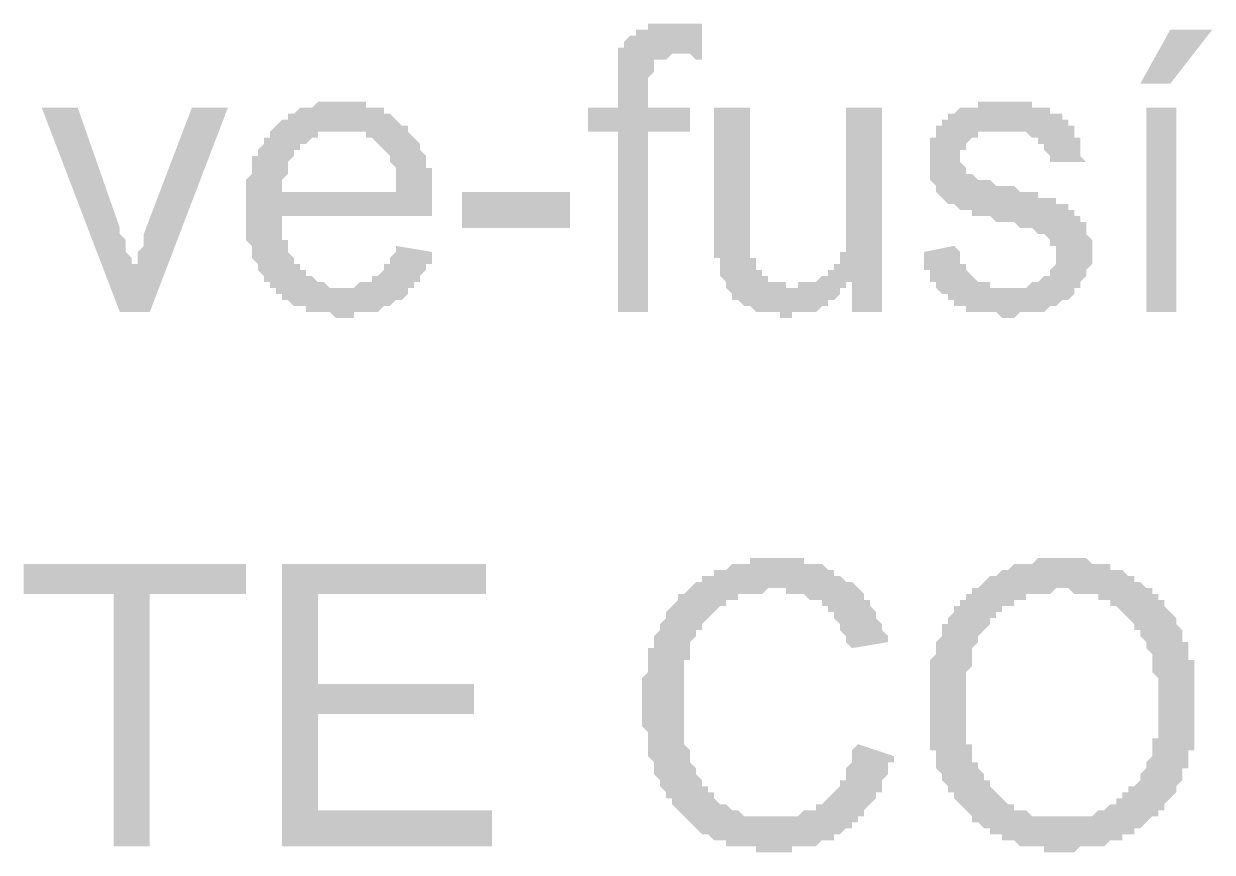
# Model space of a CAD drawing. Header units: millimetres. Extents: x 3949 to 6216, y -1987 to -943.
# Drawn here: x 4944.53 to 4954.2, y -1678.76 to -1672.02 of the extents above; entities that cross this region are included whole.
import ezdxf

# ---------------------------------------------------------------- set-up
doc = ezdxf.new("R2010")
doc.units = ezdxf.units.MM
doc.layers.add('PADRÃO DE ENTRADA', color=7, linetype='Continuous', lineweight=0)

msp = doc.modelspace()

# ---------------------------------------------------------------- hatches: boundary and pattern name
at = {"layer": 'PADRÃO DE ENTRADA', "transparency": 33554559}
for points in [[(4949.3647, -1674.3641), (4949.3647, -1672.8995), (4949.1206, -1672.8995), (4949.1206, -1672.7042), (4949.3647, -1672.7042), (4949.3647, -1672.5089), (4949.3647, -1672.4601), (4949.3647, -1672.4601), (4949.3647, -1672.4113), (4949.3647, -1672.3625), (4949.3647, -1672.3625), (4949.3647, -1672.3137), (4949.3647, -1672.2648), (4949.3647, -1672.2648), (4949.3647, -1672.216), (4949.4136, -1672.216), (4949.4136, -1672.1672), (4949.4136, -1672.1672), (4949.4624, -1672.1184), (4949.4624, -1672.1184), (4949.5112, -1672.1184), (4949.5112, -1672.0696), (4949.56, -1672.0696), (4949.56, -1672.0696), (4949.6088, -1672.0696), (4949.6088, -1672.0207), (4949.6577, -1672.0207), (4949.7065, -1672.0207), (4949.7065, -1672.0207), (4949.7553, -1672.0207), (4949.8041, -1672.0207), (4949.8041, -1672.0207), (4949.853, -1672.0207), (4949.853, -1672.0207), (4949.9018, -1672.0207), (4949.9018, -1672.0207), (4949.9506, -1672.0207), (4949.9994, -1672.0207), (4950.0482, -1672.0207), (4950.0482, -1672.0696), (4950.0482, -1672.0696), (4950.0482, -1672.3137), (4949.9994, -1672.3137), (4949.9506, -1672.2648), (4949.9506, -1672.2648), (4949.9018, -1672.2648), (4949.853, -1672.2648), (4949.853, -1672.2648), (4949.8041, -1672.2648), (4949.8041, -1672.2648), (4949.7553, -1672.3137), (4949.7065, -1672.3137), (4949.7065, -1672.3137), (4949.7065, -1672.3137), (4949.6577, -1672.3137), (4949.6577, -1672.3625), (4949.6577, -1672.3625), (4949.6577, -1672.4113), (4949.6577, -1672.4113), (4949.6088, -1672.4601), (4949.6088, -1672.5089), (4949.6088, -1672.5578), (4949.6088, -1672.7042), (4949.9506, -1672.7042), (4949.9506, -1672.8995), (4949.6088, -1672.8995), (4949.6088, -1674.3641)], [(4951.8546, -1673.8759), (4952.0987, -1673.8271), (4952.0987, -1673.8271), (4952.1475, -1673.8759), (4952.1475, -1673.9247), (4952.1475, -1673.9247), (4952.1475, -1673.9736), (4952.1963, -1673.9736), (4952.1963, -1674.0224), (4952.1963, -1674.0224), (4952.2452, -1674.0712), (4952.2452, -1674.0712), (4952.2452, -1674.0712), (4952.294, -1674.12), (4952.294, -1674.12), (4952.3428, -1674.12), (4952.3916, -1674.12), (4952.3916, -1674.1688), (4952.4404, -1674.1688), (4952.4893, -1674.1688), (4952.4893, -1674.1688), (4952.5381, -1674.1688), (4952.5381, -1674.1688), (4952.5869, -1674.1688), (4952.6357, -1674.1688), (4952.6357, -1674.1688), (4952.6845, -1674.1688), (4952.7334, -1674.12), (4952.7334, -1674.12), (4952.7822, -1674.12), (4952.7822, -1674.12), (4952.831, -1674.0712), (4952.831, -1674.0712), (4952.8798, -1674.0712), (4952.8798, -1674.0224), (4952.8798, -1674.0224), (4952.9286, -1673.9736), (4952.9286, -1673.9736), (4952.9286, -1673.9247), (4952.9286, -1673.8759), (4952.9286, -1673.8759), (4952.9286, -1673.8271), (4952.8798, -1673.8271), (4952.8798, -1673.7783), (4952.8798, -1673.7783), (4952.831, -1673.7294), (4952.831, -1673.7294), (4952.831, -1673.7294), (4952.7822, -1673.7294), (4952.7822, -1673.7294), (4952.7334, -1673.6806), (4952.6845, -1673.6806), (4952.6845, -1673.6806), (4952.6357, -1673.6806), (4952.5869, -1673.6318), (4952.5381, -1673.6318), (4952.4893, -1673.6318), (4952.4893, -1673.6318), (4952.4404, -1673.6318), (4952.3916, -1673.583), (4952.3428, -1673.583), (4952.3428, -1673.583), (4952.294, -1673.583), (4952.2452, -1673.583), (4952.2452, -1673.5342), (4952.1963, -1673.5342), (4952.1963, -1673.5342), (4952.1475, -1673.5342), (4952.1475, -1673.5342), (4952.1475, -1673.5342), (4952.1475, -1673.5342), (4952.0987, -1673.4853), (4952.0499, -1673.4853), (4952.0499, -1673.4853), (4952.0011, -1673.4365), (4952.0011, -1673.4365), (4951.9522, -1673.3877), (4951.9522, -1673.3877), (4951.9522, -1673.3389), (4951.9522, -1673.3389), (4951.9034, -1673.2901), (4951.9034, -1673.2901), (4951.9034, -1673.2412), (4951.9034, -1673.1924), (4951.9034, -1673.1924), (4951.9034, -1673.1436), (4951.9034, -1673.1436), (4951.9034, -1673.0948), (4951.9034, -1673.046), (4951.9034, -1673.046), (4951.9034, -1672.9971), (4951.9034, -1672.9971), (4951.9034, -1672.9483), (4951.9522, -1672.9483), (4951.9522, -1672.8995), (4951.9522, -1672.8507), (4952.0011, -1672.8507), (4952.0011, -1672.8019), (4952.0499, -1672.8019), (4952.0499, -1672.8019), (4952.0499, -1672.753), (4952.0987, -1672.753), (4952.0987, -1672.753), (4952.1475, -1672.7042), (4952.1963, -1672.7042), (4952.1963, -1672.7042), (4952.2452, -1672.7042), (4952.2452, -1672.7042), (4952.294, -1672.7042), (4952.294, -1672.6554), (4952.3428, -1672.6554), (4952.3916, -1672.6554), (4952.3916, -1672.6554), (4952.4404, -1672.6554), (4952.4893, -1672.6554), (4952.4893, -1672.6554), (4952.5381, -1672.6554), (4952.5869, -1672.6554), (4952.5869, -1672.6554), (4952.6357, -1672.6554), (4952.6845, -1672.6554), (4952.6845, -1672.6554), (4952.7334, -1672.6554), (4952.7334, -1672.7042), (4952.7822, -1672.7042), (4952.831, -1672.7042), (4952.831, -1672.7042), (4952.8798, -1672.7042), (4952.8798, -1672.753), (4952.9286, -1672.753), (4952.9775, -1672.753), (4952.9775, -1672.8019), (4953.0263, -1672.8019), (4953.0263, -1672.8507), (4953.0263, -1672.8507), (4953.0751, -1672.8507), (4953.0751, -1672.8995), (4953.0751, -1672.8995), (4953.0751, -1672.9483), (4953.1239, -1672.9483), (4953.1239, -1672.9971), (4953.1239, -1673.046), (4953.1239, -1673.046), (4953.1239, -1673.0948), (4953.1727, -1673.1436), (4952.8798, -1673.1436), (4952.8798, -1673.1436), (4952.8798, -1673.0948), (4952.831, -1673.046), (4952.831, -1673.046), (4952.831, -1672.9971), (4952.7822, -1672.9971), (4952.7822, -1672.9483), (4952.7822, -1672.9483), (4952.7334, -1672.9483), (4952.7334, -1672.9483), (4952.6845, -1672.8995), (4952.6845, -1672.8995), (4952.6357, -1672.8995), (4952.5869, -1672.8995), (4952.5869, -1672.8995), (4952.5381, -1672.8995), (4952.5381, -1672.8995), (4952.4893, -1672.8995), (4952.4404, -1672.8995), (4952.3916, -1672.8995), (4952.3428, -1672.8995), (4952.3428, -1672.8995), (4952.294, -1672.8995), (4952.294, -1672.9483), (4952.2452, -1672.9483), (4952.2452, -1672.9483), (4952.2452, -1672.9483), (4952.1963, -1672.9971), (4952.1963, -1672.9971), (4952.1963, -1673.046), (4952.1475, -1673.046), (4952.1475, -1673.0948), (4952.1475, -1673.0948), (4952.1475, -1673.1436), (4952.1475, -1673.1436), (4952.1963, -1673.1924), (4952.1963, -1673.1924), (4952.1963, -1673.2412), (4952.2452, -1673.2412), (4952.2452, -1673.2412), (4952.294, -1673.2901), (4952.294, -1673.2901), (4952.294, -1673.2901), (4952.3428, -1673.2901), (4952.3428, -1673.2901), (4952.3916, -1673.2901), (4952.3916, -1673.2901), (4952.4404, -1673.3389), (4952.4893, -1673.3389), (4952.5381, -1673.3389), (4952.5381, -1673.3389), (4952.5869, -1673.3389), (4952.6357, -1673.3877), (4952.6845, -1673.3877), (4952.6845, -1673.3877), (4952.7334, -1673.3877), (4952.7822, -1673.3877), (4952.7822, -1673.4365), (4952.831, -1673.4365), (4952.8798, -1673.4365), (4952.8798, -1673.4365), (4952.9286, -1673.4365), (4952.9286, -1673.4853), (4952.9286, -1673.4853), (4952.9775, -1673.4853), (4952.9775, -1673.4853), (4953.0263, -1673.4853), (4953.0263, -1673.5342), (4953.0751, -1673.5342), (4953.0751, -1673.583), (4953.1239, -1673.583), (4953.1239, -1673.6318), (4953.1239, -1673.6318), (4953.1727, -1673.6318), (4953.1727, -1673.6806), (4953.1727, -1673.6806), (4953.1727, -1673.7294), (4953.2216, -1673.7783), (4953.2216, -1673.7783), (4953.2216, -1673.8271), (4953.2216, -1673.8759), (4953.2216, -1673.8759), (4953.2216, -1673.8759), (4953.2216, -1673.9247), (4953.2216, -1673.9736), (4953.2216, -1673.9736), (4953.1727, -1674.0224), (4953.1727, -1674.0712), (4953.1727, -1674.0712), (4953.1239, -1674.12), (4953.1239, -1674.12), (4953.1239, -1674.1688), (4953.0751, -1674.1688), (4953.0751, -1674.2177), (4953.0751, -1674.2177), (4953.0263, -1674.2665), (4953.0263, -1674.2665), (4952.9775, -1674.2665), (4952.9286, -1674.3153), (4952.9286, -1674.3153), (4952.8798, -1674.3153), (4952.8798, -1674.3153), (4952.831, -1674.3641), (4952.831, -1674.3641), (4952.7822, -1674.3641), (4952.7334, -1674.3641), (4952.7334, -1674.3641), (4952.6845, -1674.3641), (4952.6357, -1674.3641), (4952.6357, -1674.3641), (4952.5869, -1674.4129), (4952.5381, -1674.4129), (4952.5381, -1674.4129), (4952.4893, -1674.4129), (4952.4893, -1674.4129), (4952.4404, -1674.3641), (4952.3916, -1674.3641), (4952.3428, -1674.3641), (4952.3428, -1674.3641), (4952.294, -1674.3641), (4952.2452, -1674.3641), (4952.2452, -1674.3641), (4952.1963, -1674.3641), (4952.1963, -1674.3153), (4952.1475, -1674.3153), (4952.1475, -1674.3153), (4952.0987, -1674.3153), (4952.0987, -1674.2665), (4952.0499, -1674.2665), (4952.0499, -1674.2665), (4952.0499, -1674.2177), (4952.0011, -1674.2177), (4952.0011, -1674.2177), (4951.9522, -1674.1688), (4951.9522, -1674.1688), (4951.9522, -1674.12), (4951.9034, -1674.12), (4951.9034, -1674.0712), (4951.9034, -1674.0224), (4951.8546, -1674.0224), (4951.8546, -1673.9736), (4951.8546, -1673.9736), (4951.8546, -1673.9247), (4951.8546, -1673.8759), (4951.8546, -1673.8759)], [(4945.3126, -1674.3641), (4944.678, -1672.7042), (4944.9709, -1672.7042), (4945.3126, -1673.6806), (4945.3126, -1673.7294), (4945.3126, -1673.7294), (4945.3615, -1673.7783), (4945.3615, -1673.8271), (4945.3615, -1673.8271), (4945.3615, -1673.8759), (4945.3615, -1673.8759), (4945.4103, -1673.9247), (4945.4103, -1673.9736), (4945.4103, -1673.9736), (4945.4103, -1674.0224), (4945.4103, -1673.9736), (4945.4591, -1673.9736), (4945.4591, -1673.9247), (4945.4591, -1673.9247), (4945.4591, -1673.8759), (4945.4591, -1673.8759), (4945.5079, -1673.8271), (4945.5079, -1673.7783), (4945.5079, -1673.7783), (4945.5079, -1673.7294), (4945.5079, -1673.7294), (4945.8985, -1672.7042), (4946.1914, -1672.7042), (4945.5567, -1674.3641)], [(4951.2687, -1674.3641), (4951.2687, -1674.12), (4951.2199, -1674.12), (4951.2199, -1674.1688), (4951.1711, -1674.1688), (4951.1711, -1674.2177), (4951.1711, -1674.2177), (4951.1223, -1674.2665), (4951.1223, -1674.2665), (4951.0735, -1674.2665), (4951.0735, -1674.3153), (4951.0246, -1674.3153), (4951.0246, -1674.3153), (4950.9758, -1674.3641), (4950.927, -1674.3641), (4950.927, -1674.3641), (4950.8782, -1674.3641), (4950.8782, -1674.3641), (4950.8294, -1674.3641), (4950.7805, -1674.3641), (4950.7805, -1674.4129), (4950.7317, -1674.4129), (4950.7317, -1674.4129), (4950.6829, -1674.4129), (4950.6829, -1674.3641), (4950.6341, -1674.3641), (4950.5853, -1674.3641), (4950.5853, -1674.3641), (4950.5364, -1674.3641), (4950.4876, -1674.3641), (4950.4876, -1674.3641), (4950.4388, -1674.3153), (4950.4388, -1674.3153), (4950.39, -1674.3153), (4950.3412, -1674.2665), (4950.3412, -1674.2665), (4950.2923, -1674.2665), (4950.2923, -1674.2177), (4950.2923, -1674.2177), (4950.2435, -1674.1688), (4950.2435, -1674.1688), (4950.2435, -1674.12), (4950.2435, -1674.12), (4950.1947, -1674.0712), (4950.1947, -1674.0712), (4950.1947, -1674.0224), (4950.1947, -1673.9736), (4950.1947, -1673.9736), (4950.1947, -1673.9736), (4950.1947, -1673.9247), (4950.1459, -1673.9247), (4950.1459, -1673.8759), (4950.1459, -1673.8271), (4950.1459, -1673.8271), (4950.1459, -1673.7783), (4950.1459, -1673.7294), (4950.1459, -1673.7294), (4950.1459, -1672.7042), (4950.4388, -1672.7042), (4950.4388, -1673.6318), (4950.4388, -1673.6806), (4950.4388, -1673.6806), (4950.4388, -1673.7294), (4950.4388, -1673.7783), (4950.4388, -1673.8271), (4950.4388, -1673.8271), (4950.4388, -1673.8759), (4950.4388, -1673.8759), (4950.4388, -1673.9247), (4950.4388, -1673.9247), (4950.4876, -1673.9247), (4950.4876, -1673.9736), (4950.4876, -1674.0224), (4950.5364, -1674.0224), (4950.5364, -1674.0712), (4950.5364, -1674.0712), (4950.5853, -1674.0712), (4950.5853, -1674.12), (4950.6341, -1674.12), (4950.6341, -1674.12), (4950.6829, -1674.12), (4950.7317, -1674.12), (4950.7317, -1674.1688), (4950.7805, -1674.1688), (4950.7805, -1674.1688), (4950.8294, -1674.1688), (4950.8294, -1674.12), (4950.8782, -1674.12), (4950.927, -1674.12), (4950.927, -1674.12), (4950.9758, -1674.12), (4950.9758, -1674.12), (4951.0246, -1674.0712), (4951.0735, -1674.0712), (4951.0735, -1674.0224), (4951.1223, -1674.0224), (4951.1223, -1674.0224), (4951.1223, -1673.9736), (4951.1711, -1673.9736), (4951.1711, -1673.9247), (4951.1711, -1673.9247), (4951.1711, -1673.8759), (4951.2199, -1673.8759), (4951.2199, -1673.8271), (4951.2199, -1673.8271), (4951.2199, -1673.7783), (4951.2199, -1673.7294), (4951.2199, -1673.7294), (4951.2199, -1673.6806), (4951.2199, -1673.6318), (4951.2199, -1673.583), (4951.2199, -1673.583), (4951.2199, -1672.7042), (4951.5128, -1672.7042), (4951.5128, -1674.3641)], [(4945.2638, -1678.7091), (4945.2638, -1676.6587), (4944.5315, -1676.6587), (4944.5315, -1676.4146), (4946.3379, -1676.4146), (4946.3379, -1676.6587), (4945.5567, -1676.6587), (4945.5567, -1678.7091)], [(4946.6308, -1678.7091), (4946.6308, -1676.4146), (4948.2907, -1676.4146), (4948.2907, -1676.6587), (4946.9237, -1676.6587), (4946.9237, -1677.391), (4948.1931, -1677.391), (4948.1931, -1677.6351), (4946.9237, -1677.6351), (4946.9237, -1678.4162), (4948.3395, -1678.4162), (4948.3395, -1678.7091)], [(4951.3176, -1677.8792), (4951.6105, -1677.9768), (4951.6105, -1678.0257), (4951.5617, -1678.0257), (4951.5617, -1678.0745), (4951.5617, -1678.1233), (4951.5617, -1678.1233), (4951.5128, -1678.1721), (4951.5128, -1678.2209), (4951.5128, -1678.2209), (4951.5128, -1678.2698), (4951.464, -1678.2698), (4951.464, -1678.3186), (4951.464, -1678.3186), (4951.4152, -1678.3674), (4951.4152, -1678.3674), (4951.3664, -1678.4162), (4951.3664, -1678.4162), (4951.3664, -1678.465), (4951.3176, -1678.465), (4951.3176, -1678.5139), (4951.2687, -1678.5139), (4951.2687, -1678.5139), (4951.2687, -1678.5627), (4951.2199, -1678.5627), (4951.2199, -1678.5627), (4951.1711, -1678.6115), (4951.1711, -1678.6115), (4951.1223, -1678.6115), (4951.1223, -1678.6603), (4951.0735, -1678.6603), (4951.0246, -1678.6603), (4951.0246, -1678.6603), (4950.9758, -1678.7091), (4950.9758, -1678.7091), (4950.927, -1678.7091), (4950.8782, -1678.7091), (4950.8782, -1678.7091), (4950.8294, -1678.7091), (4950.7805, -1678.7091), (4950.7805, -1678.758), (4950.7317, -1678.758), (4950.6829, -1678.758), (4950.6829, -1678.758), (4950.6341, -1678.758), (4950.6341, -1678.758), (4950.5853, -1678.758), (4950.5364, -1678.758), (4950.4876, -1678.758), (4950.4876, -1678.7091), (4950.4388, -1678.7091), (4950.39, -1678.7091), (4950.39, -1678.7091), (4950.3412, -1678.7091), (4950.2923, -1678.7091), (4950.2923, -1678.7091), (4950.2435, -1678.7091), (4950.2435, -1678.6603), (4950.1947, -1678.6603), (4950.1459, -1678.6603), (4950.1459, -1678.6603), (4950.0971, -1678.6115), (4950.0971, -1678.6115), (4950.0482, -1678.6115), (4950.0482, -1678.6115), (4949.9994, -1678.5627), (4949.9994, -1678.5627), (4949.9506, -1678.5139), (4949.9506, -1678.5139), (4949.9506, -1678.5139), (4949.9018, -1678.465), (4949.9018, -1678.465), (4949.853, -1678.4162), (4949.853, -1678.4162), (4949.8041, -1678.3674), (4949.8041, -1678.3674), (4949.8041, -1678.3186), (4949.7553, -1678.3186), (4949.7553, -1678.2698), (4949.7553, -1678.2698), (4949.7065, -1678.2209), (4949.7065, -1678.1721), (4949.7065, -1678.1721), (4949.7065, -1678.1721), (4949.6577, -1678.1233), (4949.6577, -1678.0745), (4949.6577, -1678.0745), (4949.6577, -1678.0257), (4949.6577, -1678.0257), (4949.6088, -1677.9768), (4949.6088, -1677.928), (4949.6088, -1677.928), (4949.6088, -1677.8792), (4949.6088, -1677.8304), (4949.6088, -1677.8304), (4949.6088, -1677.7815), (4949.6088, -1677.7815), (4949.56, -1677.7327), (4949.56, -1677.6839), (4949.56, -1677.6839), (4949.56, -1677.6351), (4949.56, -1677.5863), (4949.56, -1677.5863), (4949.56, -1677.5374), (4949.56, -1677.4886), (4949.56, -1677.4886), (4949.56, -1677.4398), (4949.56, -1677.391), (4949.56, -1677.391), (4949.56, -1677.3422), (4949.6088, -1677.2933), (4949.6088, -1677.2933), (4949.6088, -1677.2445), (4949.6088, -1677.1957), (4949.6088, -1677.1957), (4949.6088, -1677.1469), (4949.6088, -1677.0981), (4949.6577, -1677.0981), (4949.6577, -1677.0492), (4949.6577, -1677.0492), (4949.6577, -1677.0004), (4949.6577, -1677.0004), (4949.7065, -1676.9516), (4949.7065, -1676.9028), (4949.7065, -1676.9028), (4949.7065, -1676.9028), (4949.7553, -1676.854), (4949.7553, -1676.8051), (4949.7553, -1676.8051), (4949.8041, -1676.7563), (4949.8041, -1676.7563), (4949.853, -1676.7075), (4949.853, -1676.7075), (4949.853, -1676.6587), (4949.9018, -1676.6587), (4949.9018, -1676.6587), (4949.9506, -1676.6099), (4949.9506, -1676.6099), (4949.9994, -1676.561), (4949.9994, -1676.561), (4950.0482, -1676.561), (4950.0482, -1676.5122), (4950.0971, -1676.5122), (4950.0971, -1676.5122), (4950.1459, -1676.5122), (4950.1459, -1676.4634), (4950.1947, -1676.4634), (4950.1947, -1676.4634), (4950.2435, -1676.4634), (4950.2923, -1676.4146), (4950.2923, -1676.4146), (4950.3412, -1676.4146), (4950.3412, -1676.4146), (4950.39, -1676.4146), (4950.4388, -1676.4146), (4950.4388, -1676.3658), (4950.4876, -1676.3658), (4950.5364, -1676.3658), (4950.5364, -1676.3658), (4950.5853, -1676.3658), (4950.6341, -1676.3658), (4950.6341, -1676.3658), (4950.6341, -1676.3658), (4950.6829, -1676.3658), (4950.7317, -1676.3658), (4950.7805, -1676.3658), (4950.7805, -1676.3658), (4950.8294, -1676.3658), (4950.8782, -1676.3658), (4950.8782, -1676.4146), (4950.927, -1676.4146), (4950.927, -1676.4146), (4950.9758, -1676.4146), (4951.0246, -1676.4146), (4951.0246, -1676.4146), (4951.0735, -1676.4634), (4951.0735, -1676.4634), (4951.1223, -1676.4634), (4951.1223, -1676.5122), (4951.1711, -1676.5122), (4951.1711, -1676.5122), (4951.2199, -1676.561), (4951.2199, -1676.561), (4951.2687, -1676.561), (4951.2687, -1676.561), (4951.3176, -1676.6099), (4951.3176, -1676.6099), (4951.3664, -1676.6587), (4951.3664, -1676.6587), (4951.3664, -1676.7075), (4951.4152, -1676.7075), (4951.4152, -1676.7563), (4951.4152, -1676.7563), (4951.464, -1676.8051), (4951.464, -1676.8051), (4951.464, -1676.854), (4951.5128, -1676.9028), (4951.5128, -1676.9028), (4951.5128, -1676.9516), (4951.5128, -1676.9516), (4951.5617, -1677.0004), (4951.5617, -1677.0492), (4951.5617, -1677.0492), (4951.2687, -1677.0981), (4951.2687, -1677.0981), (4951.2199, -1677.0492), (4951.2199, -1677.0004), (4951.2199, -1677.0004), (4951.1711, -1676.9516), (4951.1711, -1676.9028), (4951.1711, -1676.9028), (4951.1223, -1676.854), (4951.1223, -1676.854), (4951.1223, -1676.8051), (4951.0735, -1676.8051), (4951.0735, -1676.7563), (4951.0246, -1676.7563), (4951.0246, -1676.7563), (4951.0246, -1676.7075), (4950.9758, -1676.7075), (4950.9758, -1676.7075), (4950.927, -1676.7075), (4950.8782, -1676.6587), (4950.8782, -1676.6587), (4950.8294, -1676.6587), (4950.8294, -1676.6587), (4950.7805, -1676.6587), (4950.7317, -1676.6587), (4950.7317, -1676.6099), (4950.6829, -1676.6099), (4950.6341, -1676.6099), (4950.6341, -1676.6099), (4950.5853, -1676.6099), (4950.5364, -1676.6587), (4950.4876, -1676.6587), (4950.4876, -1676.6587), (4950.4388, -1676.6587), (4950.4388, -1676.6587), (4950.39, -1676.6587), (4950.3412, -1676.6587), (4950.3412, -1676.7075), (4950.2923, -1676.7075), (4950.2923, -1676.7075), (4950.2435, -1676.7075), (4950.2435, -1676.7563), (4950.1947, -1676.7563), (4950.1947, -1676.7563), (4950.1459, -1676.8051), (4950.1459, -1676.8051), (4950.0971, -1676.854), (4950.0971, -1676.854), (4950.0482, -1676.9028), (4950.0482, -1676.9028), (4950.0482, -1676.9516), (4949.9994, -1676.9516), (4949.9994, -1677.0004), (4949.9994, -1677.0004), (4949.9506, -1677.0492), (4949.9506, -1677.0981), (4949.9506, -1677.0981), (4949.9506, -1677.1469), (4949.9506, -1677.1469), (4949.9506, -1677.1957), (4949.9018, -1677.1957), (4949.9018, -1677.2445), (4949.9018, -1677.2933), (4949.9018, -1677.2933), (4949.9018, -1677.3422), (4949.9018, -1677.391), (4949.9018, -1677.391), (4949.9018, -1677.4398), (4949.9018, -1677.4886), (4949.9018, -1677.4886), (4949.9018, -1677.5374), (4949.9018, -1677.5374), (4949.9018, -1677.5863), (4949.9018, -1677.5863), (4949.9018, -1677.6351), (4949.9018, -1677.6839), (4949.9018, -1677.7327), (4949.9018, -1677.7327), (4949.9018, -1677.7815), (4949.9018, -1677.8304), (4949.9018, -1677.8304), (4949.9018, -1677.8792), (4949.9018, -1677.8792), (4949.9506, -1677.928), (4949.9506, -1677.9768), (4949.9506, -1677.9768), (4949.9506, -1678.0257), (4949.9506, -1678.0257), (4949.9506, -1678.0257), (4949.9994, -1678.0745), (4949.9994, -1678.1233), (4949.9994, -1678.1233), (4950.0482, -1678.1721), (4950.0482, -1678.1721), (4950.0482, -1678.2209), (4950.0971, -1678.2209), (4950.0971, -1678.2698), (4950.1459, -1678.2698), (4950.1459, -1678.3186), (4950.1459, -1678.3186), (4950.1947, -1678.3674), (4950.2435, -1678.3674), (4950.2435, -1678.3674), (4950.2435, -1678.3674), (4950.2923, -1678.4162), (4950.3412, -1678.4162), (4950.3412, -1678.4162), (4950.39, -1678.465), (4950.39, -1678.465), (4950.4388, -1678.465), (4950.4876, -1678.465), (4950.4876, -1678.465), (4950.5364, -1678.465), (4950.5853, -1678.465), (4950.5853, -1678.465), (4950.6341, -1678.465), (4950.6341, -1678.465), (4950.6829, -1678.465), (4950.7317, -1678.465), (4950.7317, -1678.465), (4950.7805, -1678.465), (4950.8294, -1678.465), (4950.8294, -1678.465), (4950.8782, -1678.4162), (4950.927, -1678.4162), (4950.927, -1678.4162), (4950.9758, -1678.4162), (4950.9758, -1678.3674), (4951.0246, -1678.3674), (4951.0246, -1678.3674), (4951.0735, -1678.3186), (4951.0735, -1678.3186), (4951.0735, -1678.3186), (4951.1223, -1678.2698), (4951.1223, -1678.2698), (4951.1711, -1678.2209), (4951.1711, -1678.2209), (4951.1711, -1678.1721), (4951.2199, -1678.1721), (4951.2199, -1678.1233), (4951.2199, -1678.0745), (4951.2199, -1678.0745), (4951.2687, -1678.0257), (4951.2687, -1678.0257), (4951.2687, -1677.9768), (4951.2687, -1677.928), (4951.3176, -1677.8792), (4951.3176, -1677.8792)]]:
    msp.add_hatch(color=7, dxfattribs=at).paths.add_polyline_path(points)
h = msp.add_hatch(color=7, dxfattribs=at)
h.paths.add_polyline_path([(4947.5584, -1673.8271), (4947.8513, -1673.8759), (4947.8513, -1673.8759), (4947.8513, -1673.9247), (4947.8513, -1673.9736), (4947.8025, -1673.9736), (4947.8025, -1674.0224), (4947.8025, -1674.0224), (4947.7537, -1674.0712), (4947.7537, -1674.0712), (4947.7537, -1674.12), (4947.7049, -1674.12), (4947.7049, -1674.1688), (4947.656, -1674.1688), (4947.656, -1674.2177), (4947.656, -1674.2177), (4947.6072, -1674.2665), (4947.6072, -1674.2665), (4947.5584, -1674.2665), (4947.5584, -1674.2665), (4947.5096, -1674.3153), (4947.5096, -1674.3153), (4947.4607, -1674.3153), (4947.4607, -1674.3153), (4947.4119, -1674.3641), (4947.4119, -1674.3641), (4947.3631, -1674.3641), (4947.3143, -1674.3641), (4947.3143, -1674.3641), (4947.2655, -1674.3641), (4947.2166, -1674.3641), (4947.2166, -1674.4129), (4947.1678, -1674.4129), (4947.119, -1674.4129), (4947.119, -1674.4129), (4947.0702, -1674.4129), (4947.0702, -1674.4129), (4947.0214, -1674.3641), (4946.9725, -1674.3641), (4946.9725, -1674.3641), (4946.9237, -1674.3641), (4946.8749, -1674.3641), (4946.8749, -1674.3641), (4946.8261, -1674.3641), (4946.8261, -1674.3153), (4946.7773, -1674.3153), (4946.7773, -1674.3153), (4946.7284, -1674.3153), (4946.6796, -1674.2665), (4946.6796, -1674.2665), (4946.6308, -1674.2665), (4946.6308, -1674.2177), (4946.582, -1674.2177), (4946.582, -1674.2177), (4946.582, -1674.1688), (4946.5332, -1674.1688), (4946.5332, -1674.1688), (4946.5332, -1674.12), (4946.4843, -1674.12), (4946.4843, -1674.0712), (4946.4843, -1674.0712), (4946.4355, -1674.0224), (4946.4355, -1674.0224), (4946.4355, -1673.9736), (4946.4355, -1673.9736), (4946.3867, -1673.9247), (4946.3867, -1673.8759), (4946.3867, -1673.8759), (4946.3867, -1673.8271), (4946.3867, -1673.8271), (4946.3379, -1673.7783), (4946.3379, -1673.7294), (4946.3379, -1673.7294), (4946.3379, -1673.6806), (4946.3379, -1673.6318), (4946.3379, -1673.583), (4946.3379, -1673.583), (4946.3379, -1673.5342), (4946.3379, -1673.4853), (4946.3379, -1673.4853), (4946.3379, -1673.4365), (4946.3379, -1673.3877), (4946.3379, -1673.3389), (4946.3379, -1673.3389), (4946.3379, -1673.2901), (4946.3867, -1673.2412), (4946.3867, -1673.2412), (4946.3867, -1673.1924), (4946.3867, -1673.1924), (4946.3867, -1673.1436), (4946.3867, -1673.0948), (4946.4355, -1673.0948), (4946.4355, -1673.046), (4946.4355, -1673.046), (4946.4843, -1672.9971), (4946.4843, -1672.9971), (4946.4843, -1672.9483), (4946.5332, -1672.9483), (4946.5332, -1672.8995), (4946.5332, -1672.8995), (4946.5332, -1672.8995), (4946.582, -1672.8507), (4946.582, -1672.8507), (4946.6308, -1672.8019), (4946.6308, -1672.8019), (4946.6796, -1672.8019), (4946.6796, -1672.753), (4946.7284, -1672.753), (4946.7284, -1672.753), (4946.7773, -1672.7042), (4946.7773, -1672.7042), (4946.8261, -1672.7042), (4946.8749, -1672.7042), (4946.8749, -1672.7042), (4946.9237, -1672.6554), (4946.9725, -1672.6554), (4946.9725, -1672.6554), (4947.0214, -1672.6554), (4947.0702, -1672.6554), (4947.0702, -1672.6554), (4947.119, -1672.6554), (4947.119, -1672.6554), (4947.1678, -1672.6554), (4947.1678, -1672.6554), (4947.2166, -1672.6554), (4947.2655, -1672.6554), (4947.2655, -1672.6554), (4947.3143, -1672.6554), (4947.3143, -1672.7042), (4947.3631, -1672.7042), (4947.4119, -1672.7042), (4947.4119, -1672.7042), (4947.4607, -1672.7042), (4947.4607, -1672.753), (4947.5096, -1672.753), (4947.5096, -1672.753), (4947.5584, -1672.8019), (4947.5584, -1672.8019), (4947.6072, -1672.8507), (4947.6072, -1672.8507), (4947.656, -1672.8507), (4947.656, -1672.8995), (4947.656, -1672.8995), (4947.7049, -1672.9483), (4947.7049, -1672.9483), (4947.7049, -1672.9483), (4947.7537, -1672.9971), (4947.7537, -1672.9971), (4947.7537, -1673.046), (4947.8025, -1673.0948), (4947.8025, -1673.0948), (4947.8025, -1673.1436), (4947.8025, -1673.1436), (4947.8025, -1673.1924), (4947.8513, -1673.1924), (4947.8513, -1673.2412), (4947.8513, -1673.2901), (4947.8513, -1673.2901), (4947.8513, -1673.3389), (4947.8513, -1673.3877), (4947.8513, -1673.4365), (4947.8513, -1673.4365), (4947.8513, -1673.4853), (4947.8513, -1673.5342), (4947.8513, -1673.5342), (4947.8513, -1673.583), (4947.8513, -1673.583), (4946.6308, -1673.583), (4946.6308, -1673.6318), (4946.6308, -1673.6806), (4946.6308, -1673.6806), (4946.6308, -1673.7294), (4946.6308, -1673.7783), (4946.6796, -1673.7783), (4946.6796, -1673.8271), (4946.6796, -1673.8759), (4946.6796, -1673.8759), (4946.7284, -1673.9247), (4946.7284, -1673.9247), (4946.7284, -1673.9736), (4946.7773, -1673.9736), (4946.7773, -1674.0224), (4946.7773, -1674.0224), (4946.8261, -1674.0224), (4946.8261, -1674.0712), (4946.8749, -1674.0712), (4946.8749, -1674.0712), (4946.9237, -1674.12), (4946.9237, -1674.12), (4946.9725, -1674.12), (4946.9725, -1674.12), (4947.0214, -1674.1688), (4947.0702, -1674.1688), (4947.0702, -1674.1688), (4947.119, -1674.1688), (4947.119, -1674.1688), (4947.1678, -1674.1688), (4947.2166, -1674.1688), (4947.2166, -1674.1688), (4947.2655, -1674.12), (4947.3143, -1674.12), (4947.3143, -1674.12), (4947.3631, -1674.12), (4947.3631, -1674.0712), (4947.4119, -1674.0712), (4947.4119, -1674.0712), (4947.4607, -1674.0224), (4947.4607, -1674.0224), (4947.4607, -1673.9736), (4947.5096, -1673.9736), (4947.5096, -1673.9247), (4947.5096, -1673.9247), (4947.5584, -1673.8759), (4947.5584, -1673.8759), (4947.5584, -1673.8271), (4947.5584, -1673.8271)], flags=0)
h.paths.add_polyline_path([(4946.6308, -1673.3877), (4947.5584, -1673.3877), (4947.5584, -1673.3389), (4947.5584, -1673.2901), (4947.5584, -1673.2412), (4947.5584, -1673.2412), (4947.5584, -1673.1924), (4947.5096, -1673.1436), (4947.5096, -1673.1436), (4947.5096, -1673.0948), (4947.5096, -1673.0948), (4947.4607, -1673.046), (4947.4607, -1673.046), (4947.4607, -1673.046), (4947.4119, -1672.9971), (4947.4119, -1672.9971), (4947.3631, -1672.9483), (4947.3631, -1672.9483), (4947.3143, -1672.9483), (4947.3143, -1672.8995), (4947.2655, -1672.8995), (4947.2166, -1672.8995), (4947.2166, -1672.8995), (4947.1678, -1672.8995), (4947.1678, -1672.8995), (4947.119, -1672.8995), (4947.0702, -1672.8995), (4947.0702, -1672.8995), (4947.0214, -1672.8995), (4946.9725, -1672.8995), (4946.9725, -1672.8995), (4946.9237, -1672.8995), (4946.9237, -1672.9483), (4946.8749, -1672.9483), (4946.8749, -1672.9483), (4946.8261, -1672.9971), (4946.8261, -1672.9971), (4946.7773, -1672.9971), (4946.7773, -1673.046), (4946.7284, -1673.046), (4946.7284, -1673.0948), (4946.7284, -1673.0948), (4946.6796, -1673.1436), (4946.6796, -1673.1436), (4946.6796, -1673.1924), (4946.6796, -1673.2412), (4946.6796, -1673.2412), (4946.6308, -1673.2901), (4946.6308, -1673.3389), (4946.6308, -1673.3389), (4946.6308, -1673.3877)], flags=0)
h = msp.add_hatch(color=7, dxfattribs=at)
h.paths.add_polyline_path([(4951.9034, -1677.5863), (4951.9034, -1677.5374), (4951.9034, -1677.5374), (4951.9034, -1677.4886), (4951.9034, -1677.4398), (4951.9034, -1677.391), (4951.9034, -1677.391), (4951.9034, -1677.3422), (4951.9034, -1677.2933), (4951.9034, -1677.2933), (4951.9034, -1677.2445), (4951.9034, -1677.1957), (4951.9034, -1677.1957), (4951.9522, -1677.1469), (4951.9522, -1677.0981), (4951.9522, -1677.0981), (4951.9522, -1677.0492), (4951.9522, -1677.0492), (4952.0011, -1677.0004), (4952.0011, -1677.0004), (4952.0011, -1676.9516), (4952.0011, -1676.9028), (4952.0499, -1676.9028), (4952.0499, -1676.854), (4952.0499, -1676.854), (4952.0987, -1676.8051), (4952.0987, -1676.8051), (4952.0987, -1676.7563), (4952.1475, -1676.7563), (4952.1475, -1676.7563), (4952.1475, -1676.7075), (4952.1963, -1676.7075), (4952.1963, -1676.6587), (4952.2452, -1676.6587), (4952.2452, -1676.6099), (4952.294, -1676.6099), (4952.294, -1676.6099), (4952.3428, -1676.561), (4952.3428, -1676.561), (4952.3916, -1676.5122), (4952.3916, -1676.5122), (4952.4404, -1676.5122), (4952.4404, -1676.5122), (4952.4893, -1676.4634), (4952.4893, -1676.4634), (4952.5381, -1676.4634), (4952.5381, -1676.4634), (4952.5869, -1676.4146), (4952.6357, -1676.4146), (4952.6357, -1676.4146), (4952.6845, -1676.4146), (4952.7334, -1676.4146), (4952.7334, -1676.4146), (4952.7822, -1676.3658), (4952.7822, -1676.3658), (4952.831, -1676.3658), (4952.8798, -1676.3658), (4952.8798, -1676.3658), (4952.9286, -1676.3658), (4952.9775, -1676.3658), (4952.9775, -1676.3658), (4953.0263, -1676.3658), (4953.0263, -1676.3658), (4953.0751, -1676.3658), (4953.1239, -1676.3658), (4953.1239, -1676.3658), (4953.1727, -1676.3658), (4953.2216, -1676.4146), (4953.2216, -1676.4146), (4953.2704, -1676.4146), (4953.2704, -1676.4146), (4953.3192, -1676.4146), (4953.368, -1676.4146), (4953.368, -1676.4634), (4953.4168, -1676.4634), (4953.4168, -1676.4634), (4953.4657, -1676.4634), (4953.5145, -1676.5122), (4953.5145, -1676.5122), (4953.5633, -1676.5122), (4953.5633, -1676.561), (4953.6121, -1676.561), (4953.6121, -1676.561), (4953.6609, -1676.6099), (4953.6609, -1676.6099), (4953.7098, -1676.6099), (4953.7098, -1676.6587), (4953.7586, -1676.6587), (4953.7586, -1676.7075), (4953.8074, -1676.7075), (4953.8074, -1676.7563), (4953.8074, -1676.7563), (4953.8562, -1676.8051), (4953.8562, -1676.8051), (4953.9051, -1676.854), (4953.9051, -1676.854), (4953.9051, -1676.9028), (4953.9539, -1676.9516), (4953.9539, -1676.9516), (4953.9539, -1676.9516), (4953.9539, -1677.0004), (4953.9539, -1677.0492), (4954.0027, -1677.0492), (4954.0027, -1677.0981), (4954.0027, -1677.0981), (4954.0027, -1677.1469), (4954.0027, -1677.1957), (4954.0515, -1677.1957), (4954.0515, -1677.2445), (4954.0515, -1677.2445), (4954.0515, -1677.2933), (4954.0515, -1677.3422), (4954.0515, -1677.3422), (4954.0515, -1677.391), (4954.0515, -1677.4398), (4954.0515, -1677.4398), (4954.0515, -1677.4886), (4954.0515, -1677.5374), (4954.0515, -1677.5374), (4954.0515, -1677.5863), (4954.0515, -1677.6351), (4954.0515, -1677.6839), (4954.0515, -1677.6839), (4954.0515, -1677.7327), (4954.0515, -1677.7815), (4954.0515, -1677.7815), (4954.0515, -1677.8304), (4954.0515, -1677.8304), (4954.0515, -1677.8792), (4954.0515, -1677.928), (4954.0027, -1677.928), (4954.0027, -1677.9768), (4954.0027, -1678.0257), (4954.0027, -1678.0257), (4954.0027, -1678.0745), (4953.9539, -1678.0745), (4953.9539, -1678.1233), (4953.9539, -1678.1233), (4953.9539, -1678.1721), (4953.9539, -1678.1721), (4953.9051, -1678.2209), (4953.9051, -1678.2209), (4953.9051, -1678.2698), (4953.8562, -1678.3186), (4953.8562, -1678.3186), (4953.8074, -1678.3674), (4953.8074, -1678.3674), (4953.8074, -1678.4162), (4953.7586, -1678.4162), (4953.7586, -1678.465), (4953.7098, -1678.465), (4953.7098, -1678.465), (4953.6609, -1678.5139), (4953.6609, -1678.5139), (4953.6121, -1678.5627), (4953.6121, -1678.5627), (4953.5633, -1678.5627), (4953.5633, -1678.6115), (4953.5145, -1678.6115), (4953.5145, -1678.6115), (4953.4657, -1678.6115), (4953.4657, -1678.6603), (4953.4168, -1678.6603), (4953.368, -1678.6603), (4953.368, -1678.6603), (4953.3192, -1678.7091), (4953.3192, -1678.7091), (4953.2704, -1678.7091), (4953.2216, -1678.7091), (4953.2216, -1678.7091), (4953.1727, -1678.7091), (4953.1239, -1678.7091), (4953.1239, -1678.7091), (4953.0751, -1678.758), (4953.0263, -1678.758), (4953.0263, -1678.758), (4952.9775, -1678.758), (4952.9775, -1678.758), (4952.9286, -1678.758), (4952.9286, -1678.758), (4952.8798, -1678.758), (4952.831, -1678.758), (4952.831, -1678.7091), (4952.7822, -1678.7091), (4952.7334, -1678.7091), (4952.7334, -1678.7091), (4952.6845, -1678.7091), (4952.6357, -1678.7091), (4952.6357, -1678.7091), (4952.5869, -1678.6603), (4952.5869, -1678.6603), (4952.5381, -1678.6603), (4952.4893, -1678.6603), (4952.4893, -1678.6115), (4952.4404, -1678.6115), (4952.4404, -1678.6115), (4952.3916, -1678.6115), (4952.3916, -1678.5627), (4952.3916, -1678.5627), (4952.3428, -1678.5627), (4952.294, -1678.5139), (4952.294, -1678.5139), (4952.2452, -1678.5139), (4952.2452, -1678.465), (4952.2452, -1678.465), (4952.1963, -1678.4162), (4952.1963, -1678.4162), (4952.1475, -1678.3674), (4952.1475, -1678.3674), (4952.0987, -1678.3186), (4952.0987, -1678.3186), (4952.0987, -1678.2698), (4952.0499, -1678.2698), (4952.0499, -1678.2209), (4952.0499, -1678.2209), (4952.0011, -1678.1721), (4952.0011, -1678.1721), (4952.0011, -1678.1233), (4952.0011, -1678.1233), (4951.9522, -1678.0745), (4951.9522, -1678.0257), (4951.9522, -1678.0257), (4951.9522, -1677.9768), (4951.9522, -1677.928), (4951.9034, -1677.928), (4951.9034, -1677.8792), (4951.9034, -1677.8792), (4951.9034, -1677.8304), (4951.9034, -1677.7815), (4951.9034, -1677.7815), (4951.9034, -1677.7327), (4951.9034, -1677.6839), (4951.9034, -1677.6839), (4951.9034, -1677.6351), (4951.9034, -1677.5863), (4951.9034, -1677.5863)], flags=0)
h.paths.add_polyline_path([(4952.1963, -1677.5863), (4952.1963, -1677.6351), (4952.1963, -1677.6839), (4952.1963, -1677.6839), (4952.1963, -1677.7327), (4952.1963, -1677.7815), (4952.1963, -1677.7815), (4952.1963, -1677.8304), (4952.1963, -1677.8792), (4952.2452, -1677.8792), (4952.2452, -1677.928), (4952.2452, -1677.9768), (4952.2452, -1677.9768), (4952.2452, -1678.0257), (4952.294, -1678.0257), (4952.294, -1678.0745), (4952.294, -1678.0745), (4952.3428, -1678.1233), (4952.3428, -1678.1233), (4952.3428, -1678.1721), (4952.3916, -1678.1721), (4952.3916, -1678.2209), (4952.3916, -1678.2209), (4952.3916, -1678.2209), (4952.4404, -1678.2698), (4952.4404, -1678.2698), (4952.4893, -1678.3186), (4952.4893, -1678.3186), (4952.5381, -1678.3674), (4952.5381, -1678.3674), (4952.5869, -1678.3674), (4952.5869, -1678.4162), (4952.6357, -1678.4162), (4952.6845, -1678.4162), (4952.6845, -1678.4162), (4952.7334, -1678.465), (4952.7334, -1678.465), (4952.7822, -1678.465), (4952.831, -1678.465), (4952.831, -1678.465), (4952.8798, -1678.465), (4952.9286, -1678.465), (4952.9286, -1678.465), (4952.9775, -1678.465), (4952.9775, -1678.465), (4953.0263, -1678.465), (4953.0263, -1678.465), (4953.0751, -1678.465), (4953.1239, -1678.465), (4953.1239, -1678.465), (4953.1727, -1678.465), (4953.1727, -1678.465), (4953.2216, -1678.465), (4953.2704, -1678.4162), (4953.2704, -1678.4162), (4953.3192, -1678.4162), (4953.3192, -1678.4162), (4953.368, -1678.3674), (4953.368, -1678.3674), (4953.4168, -1678.3674), (4953.4168, -1678.3186), (4953.4657, -1678.3186), (4953.4657, -1678.2698), (4953.5145, -1678.2698), (4953.5145, -1678.2698), (4953.5145, -1678.2209), (4953.5633, -1678.2209), (4953.5633, -1678.2209), (4953.6121, -1678.1721), (4953.6121, -1678.1721), (4953.6121, -1678.1233), (4953.6121, -1678.1233), (4953.6609, -1678.0745), (4953.6609, -1678.0745), (4953.6609, -1678.0257), (4953.7098, -1677.9768), (4953.7098, -1677.9768), (4953.7098, -1677.928), (4953.7098, -1677.928), (4953.7098, -1677.8792), (4953.7098, -1677.8304), (4953.7586, -1677.8304), (4953.7586, -1677.7815), (4953.7586, -1677.7327), (4953.7586, -1677.7327), (4953.7586, -1677.6839), (4953.7586, -1677.6351), (4953.7586, -1677.6351), (4953.7586, -1677.5863), (4953.7586, -1677.5374), (4953.7586, -1677.5374), (4953.7586, -1677.4886), (4953.7586, -1677.4398), (4953.7586, -1677.4398), (4953.7586, -1677.391), (4953.7586, -1677.3422), (4953.7586, -1677.3422), (4953.7098, -1677.2933), (4953.7098, -1677.2445), (4953.7098, -1677.2445), (4953.7098, -1677.1957), (4953.7098, -1677.1957), (4953.7098, -1677.1469), (4953.6609, -1677.0981), (4953.6609, -1677.0981), (4953.6609, -1677.0492), (4953.6609, -1677.0492), (4953.6121, -1677.0004), (4953.6121, -1677.0004), (4953.6121, -1676.9516), (4953.5633, -1676.9516), (4953.5633, -1676.9028), (4953.5633, -1676.9028), (4953.5145, -1676.854), (4953.5145, -1676.854), (4953.4657, -1676.8051), (4953.4657, -1676.8051), (4953.4168, -1676.7563), (4953.4168, -1676.7563), (4953.368, -1676.7563), (4953.368, -1676.7075), (4953.3192, -1676.7075), (4953.3192, -1676.7075), (4953.2704, -1676.7075), (4953.2704, -1676.6587), (4953.2216, -1676.6587), (4953.1727, -1676.6587), (4953.1727, -1676.6587), (4953.1239, -1676.6587), (4953.0751, -1676.6587), (4953.0751, -1676.6587), (4953.0263, -1676.6099), (4952.9775, -1676.6099), (4952.9775, -1676.6099), (4952.9286, -1676.6099), (4952.9286, -1676.6099), (4952.8798, -1676.6587), (4952.831, -1676.6587), (4952.831, -1676.6587), (4952.7822, -1676.6587), (4952.7822, -1676.6587), (4952.7334, -1676.6587), (4952.6845, -1676.6587), (4952.6845, -1676.7075), (4952.6357, -1676.7075), (4952.6357, -1676.7075), (4952.5869, -1676.7075), (4952.5869, -1676.7563), (4952.5381, -1676.7563), (4952.4893, -1676.7563), (4952.4893, -1676.8051), (4952.4404, -1676.8051), (4952.4404, -1676.854), (4952.4404, -1676.854), (4952.3916, -1676.854), (4952.3916, -1676.9028), (4952.3916, -1676.9028), (4952.3428, -1676.9516), (4952.3428, -1676.9516), (4952.3428, -1676.9516), (4952.294, -1677.0004), (4952.294, -1677.0004), (4952.294, -1677.0492), (4952.294, -1677.0492), (4952.2452, -1677.0981), (4952.2452, -1677.1469), (4952.2452, -1677.1469), (4952.2452, -1677.1957), (4952.2452, -1677.1957), (4952.2452, -1677.2445), (4952.1963, -1677.2933), (4952.1963, -1677.2933), (4952.1963, -1677.3422), (4952.1963, -1677.391), (4952.1963, -1677.4398), (4952.1963, -1677.4398), (4952.1963, -1677.4886), (4952.1963, -1677.5374), (4952.1963, -1677.5863), (4952.1963, -1677.5863)], flags=0)

# ---------------------------------------------------------------- linework, layer by layer
at = {"layer": 'PADRÃO DE ENTRADA', "color": 7, "lineweight": 0, "transparency": 33554559}
for points in [[(4953.6121, -1672.5089), (4953.8562, -1672.0696), (4953.8562, -1672.5089), (4954.198, -1672.0696)], [(4953.6609, -1674.3641), (4953.6609, -1672.7042), (4953.9051, -1674.3641), (4953.9051, -1672.7042)], [(4948.0954, -1673.6806), (4948.0954, -1673.3877), (4948.9742, -1673.6806), (4948.9742, -1673.3877)]]:
    msp.add_solid(points, dxfattribs=at)

doc.saveas('drawing.dxf')
